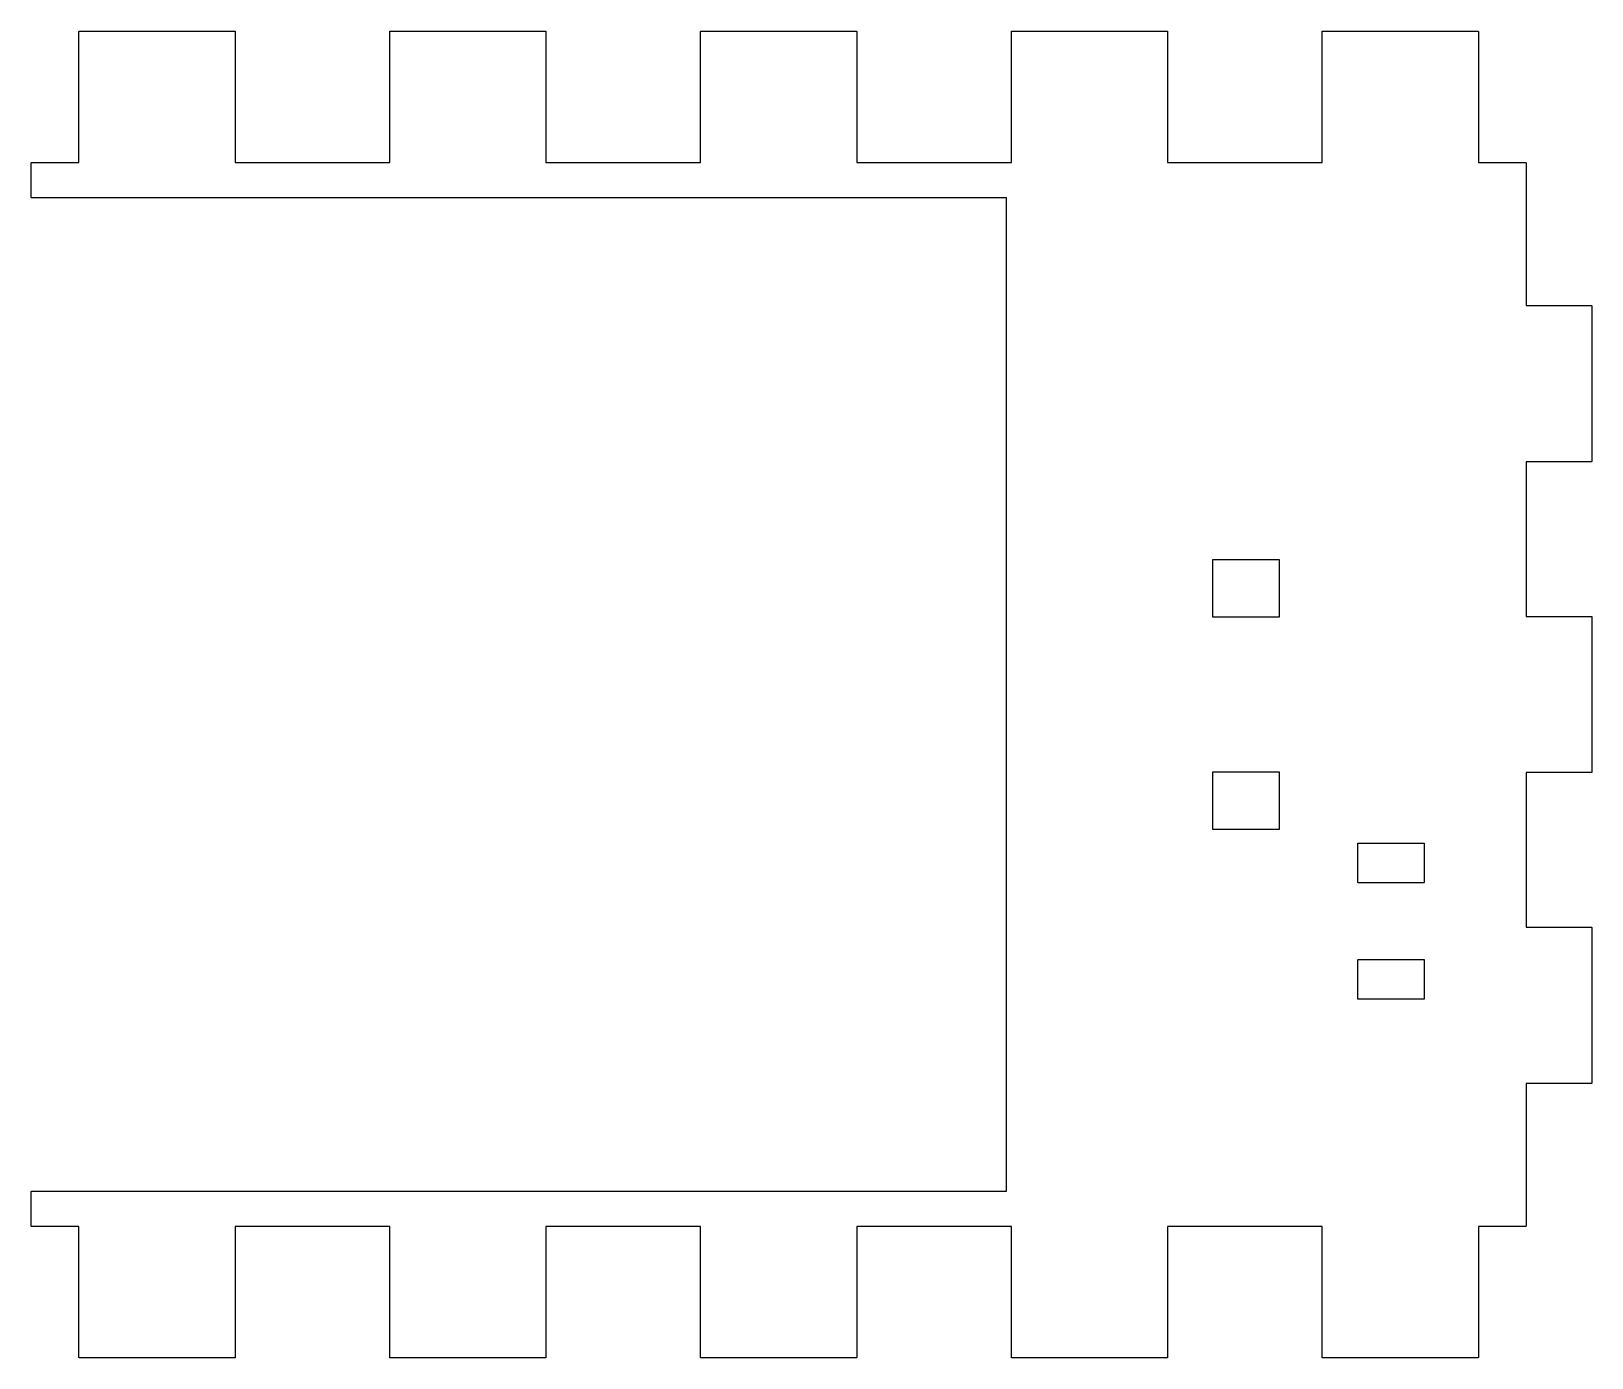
# Model space of a CAD drawing. Extents: x -75 to 75, y -64 to 64.
import ezdxf

# ---------------------------------------------------------------- set-up
doc = ezdxf.new("R2010")
doc.units = 0

msp = doc.modelspace()

# ---------------------------------------------------------------- linework, layer by layer
at = {"color": 1}
for p, q in [((-70.708, 63.98), (-70.705, 63.995)), ((-70.708, 51.338), (-70.708, 63.98)), ((-70.705, 63.995), (-70.697, 64.007)), ((-70.697, 64.007), (-70.685, 64.015)), ((-70.685, 64.015), (-70.67, 64.018)), ((-70.67, 64.018), (-55.67, 64.018)), ((-55.67, 64.018), (-55.655, 64.015)), ((-55.655, 64.015), (-55.643, 64.007)), ((-55.643, 64.007), (-55.635, 63.995)), ((-55.635, 63.995), (-55.632, 63.98)), ((-55.632, 63.98), (-55.632, 51.338)), ((-40.708, 63.98), (-40.705, 63.995)), ((-40.708, 51.338), (-40.708, 63.98)), ((-40.705, 63.995), (-40.697, 64.007)), ((-40.697, 64.007), (-40.685, 64.015)), ((-40.685, 64.015), (-40.67, 64.018)), ((-40.67, 64.018), (-25.67, 64.018)), ((-25.67, 64.018), (-25.655, 64.015)), ((-25.655, 64.015), (-25.643, 64.007)), ((-25.643, 64.007), (-25.635, 63.995)), ((-25.635, 63.995), (-25.632, 63.98)), ((-25.632, 63.98), (-25.632, 51.338)), ((-10.708, 63.98), (-10.705, 63.995)), ((-10.708, 51.338), (-10.708, 63.98)), ((-10.705, 63.995), (-10.697, 64.007)), ((-10.697, 64.007), (-10.685, 64.015)), ((-10.685, 64.015), (-10.67, 64.018)), ((-10.67, 64.018), (4.33, 64.018)), ((4.33, 64.018), (4.345, 64.015)), ((4.345, 64.015), (4.357, 64.007)), ((4.357, 64.007), (4.365, 63.995)), ((4.365, 63.995), (4.368, 63.98)), ((4.368, 63.98), (4.368, 51.338)), ((19.292, 63.98), (19.295, 63.995)), ((19.292, 51.338), (19.292, 63.98)), ((19.295, 63.995), (19.303, 64.007)), ((19.303, 64.007), (19.315, 64.015)), ((19.315, 64.015), (19.33, 64.018)), ((19.33, 64.018), (34.33, 64.018)), ((34.33, 64.018), (34.345, 64.015)), ((34.345, 64.015), (34.357, 64.007)), ((34.357, 64.007), (34.365, 63.995)), ((34.365, 63.995), (34.368, 63.98)), ((34.368, 63.98), (34.368, 51.338)), ((49.292, 63.98), (49.295, 63.995)), ((49.292, 51.338), (49.292, 63.98)), ((49.295, 63.995), (49.303, 64.007)), ((49.303, 64.007), (49.315, 64.015)), ((49.315, 64.015), (49.33, 64.018)), ((49.33, 64.018), (64.33, 64.018)), ((64.33, 64.018), (64.345, 64.015)), ((64.345, 64.015), (64.357, 64.007)), ((64.357, 64.007), (64.365, 63.995)), ((64.365, 63.995), (64.368, 63.98)), ((64.368, 63.98), (64.368, 51.338)), ((-75.318, 51.3), (-75.315, 51.315)), ((-75.318, 47.985), (-75.318, 51.3)), ((-75.315, 51.315), (-75.307, 51.327)), ((-75.307, 51.327), (-75.295, 51.335)), ((-75.295, 51.335), (-75.28, 51.338)), ((-75.28, 51.338), (-70.708, 51.338)), ((-55.632, 51.338), (-40.708, 51.338)), ((-25.632, 51.338), (-10.708, 51.338)), ((4.368, 51.338), (19.292, 51.338)), ((34.368, 51.338), (49.292, 51.338)), ((64.368, 51.338), (68.94, 51.338)), ((68.94, 51.338), (68.955, 51.335)), ((68.955, 51.335), (68.967, 51.327)), ((68.967, 51.327), (68.975, 51.315)), ((68.975, 51.315), (68.978, 51.3)), ((68.978, 51.3), (68.978, 37.538)), ((-75.315, 47.97), (-75.318, 47.985)), ((-75.307, 47.958), (-75.315, 47.97)), ((-75.295, 47.95), (-75.307, 47.958)), ((-75.28, 47.947), (-75.295, 47.95)), ((18.822, 47.947), (-75.28, 47.947)), ((18.822, -47.947), (18.822, 47.947)), ((68.978, 37.538), (75.28, 37.538)), ((75.28, 37.538), (75.295, 37.535)), ((75.295, 37.535), (75.307, 37.527)), ((75.307, 37.527), (75.315, 37.515)), ((75.315, 37.515), (75.318, 37.5)), ((75.318, 37.5), (75.318, 22.5)), ((75.28, 22.462), (68.978, 22.462)), ((68.978, 22.462), (68.978, 7.614)), ((75.295, 22.465), (75.28, 22.462)), ((75.307, 22.473), (75.295, 22.465)), ((75.315, 22.485), (75.307, 22.473)), ((75.318, 22.5), (75.315, 22.485)), ((38.732, 13), (38.735, 13.015)), ((38.732, 7.5), (38.732, 13)), ((38.735, 13.015), (38.743, 13.027)), ((38.743, 13.027), (38.755, 13.035)), ((38.755, 13.035), (38.77, 13.038)), ((38.77, 13.038), (45.11, 13.038)), ((45.11, 13.038), (45.125, 13.035)), ((45.125, 13.035), (45.137, 13.027)), ((45.137, 13.027), (45.145, 13.015)), ((45.145, 13.015), (45.148, 13)), ((45.148, 13), (45.148, 7.5)), ((68.978, 7.614), (68.978, 7.538)), ((68.978, 7.538), (69.283, 7.538)), ((69.283, 7.538), (75.28, 7.538)), ((75.28, 7.538), (75.295, 7.535)), ((75.295, 7.535), (75.307, 7.527)), ((38.735, 7.485), (38.732, 7.5)), ((38.743, 7.473), (38.735, 7.485)), ((38.755, 7.465), (38.743, 7.473)), ((38.77, 7.462), (38.755, 7.465)), ((45.11, 7.462), (38.77, 7.462)), ((45.125, 7.465), (45.11, 7.462)), ((45.137, 7.473), (45.125, 7.465)), ((45.145, 7.485), (45.137, 7.473)), ((45.148, 7.5), (45.145, 7.485)), ((75.307, 7.527), (75.315, 7.515)), ((75.315, 7.515), (75.318, 7.5)), ((75.318, 7.5), (75.318, -7.5)), ((38.732, -7.5), (38.735, -7.485)), ((38.732, -13), (38.732, -7.5)), ((38.735, -7.485), (38.743, -7.473)), ((38.743, -7.473), (38.755, -7.465)), ((38.755, -7.465), (38.77, -7.462)), ((38.77, -7.462), (45.11, -7.462)), ((45.11, -7.462), (45.125, -7.465)), ((45.125, -7.465), (45.137, -7.473)), ((45.137, -7.473), (45.145, -7.485)), ((45.145, -7.485), (45.148, -7.5)), ((45.148, -7.5), (45.148, -13)), ((75.307, -7.527), (75.295, -7.535)), ((75.315, -7.515), (75.307, -7.527)), ((75.318, -7.5), (75.315, -7.515)), ((75.28, -7.538), (68.978, -7.538)), ((68.978, -7.538), (68.978, -22.462)), ((75.295, -7.535), (75.28, -7.538)), ((38.735, -13.015), (38.732, -13)), ((38.743, -13.027), (38.735, -13.015)), ((38.755, -13.035), (38.743, -13.027)), ((38.77, -13.038), (38.755, -13.035)), ((45.11, -13.038), (38.77, -13.038)), ((45.125, -13.035), (45.11, -13.038)), ((45.137, -13.027), (45.125, -13.035)), ((45.145, -13.015), (45.137, -13.027)), ((45.148, -13), (45.145, -13.015)), ((52.732, -14.375), (52.735, -14.36)), ((52.732, -18.125), (52.732, -14.375)), ((52.735, -14.36), (52.743, -14.348)), ((52.743, -14.348), (52.755, -14.34)), ((52.755, -14.34), (52.77, -14.337)), ((52.77, -14.337), (59.11, -14.337)), ((59.11, -14.337), (59.125, -14.34)), ((59.125, -14.34), (59.137, -14.348)), ((59.137, -14.348), (59.145, -14.36)), ((59.145, -14.36), (59.148, -14.375)), ((59.148, -14.375), (59.148, -18.125)), ((52.735, -18.14), (52.732, -18.125)), ((52.743, -18.152), (52.735, -18.14)), ((52.755, -18.16), (52.743, -18.152)), ((52.77, -18.163), (52.755, -18.16)), ((59.11, -18.163), (52.77, -18.163)), ((59.125, -18.16), (59.11, -18.163)), ((59.137, -18.152), (59.125, -18.16)), ((59.145, -18.14), (59.137, -18.152)), ((59.148, -18.125), (59.145, -18.14)), ((68.978, -22.462), (75.28, -22.462)), ((75.28, -22.462), (75.295, -22.465)), ((75.295, -22.465), (75.307, -22.473)), ((75.307, -22.473), (75.315, -22.485)), ((75.315, -22.485), (75.318, -22.5)), ((75.318, -22.5), (75.318, -37.5)), ((52.735, -25.61), (52.743, -25.598)), ((52.743, -25.598), (52.755, -25.59)), ((52.755, -25.59), (52.77, -25.587)), ((52.77, -25.587), (59.11, -25.587)), ((59.11, -25.587), (59.125, -25.59)), ((59.125, -25.59), (59.137, -25.598)), ((59.137, -25.598), (59.145, -25.61)), ((52.732, -25.625), (52.735, -25.61)), ((52.732, -29.375), (52.732, -25.625)), ((59.145, -25.61), (59.148, -25.625)), ((59.148, -25.625), (59.148, -29.375)), ((52.735, -29.39), (52.732, -29.375)), ((52.743, -29.402), (52.735, -29.39)), ((52.755, -29.41), (52.743, -29.402)), ((52.77, -29.413), (52.755, -29.41)), ((59.11, -29.413), (52.77, -29.413)), ((59.125, -29.41), (59.11, -29.413)), ((59.137, -29.402), (59.125, -29.41)), ((59.145, -29.39), (59.137, -29.402)), ((59.148, -29.375), (59.145, -29.39)), ((75.28, -37.538), (68.978, -37.538)), ((68.978, -37.538), (68.978, -51.3)), ((75.295, -37.535), (75.28, -37.538)), ((75.307, -37.527), (75.295, -37.535)), ((75.315, -37.515), (75.307, -37.527)), ((75.318, -37.5), (75.315, -37.515)), ((-75.318, -47.985), (-75.315, -47.97)), ((-75.318, -51.3), (-75.318, -47.985)), ((-75.315, -47.97), (-75.307, -47.958)), ((-75.307, -47.958), (-75.295, -47.95)), ((-75.295, -47.95), (-75.28, -47.947)), ((-75.28, -47.947), (18.822, -47.947)), ((-75.315, -51.315), (-75.318, -51.3)), ((-75.307, -51.327), (-75.315, -51.315)), ((-75.295, -51.335), (-75.307, -51.327)), ((-75.28, -51.338), (-75.295, -51.335)), ((-70.708, -51.338), (-75.28, -51.338)), ((-70.708, -63.98), (-70.708, -51.338)), ((-40.708, -51.338), (-55.632, -51.338)), ((-55.632, -51.338), (-55.632, -63.98)), ((-40.708, -63.98), (-40.708, -51.338)), ((-10.708, -51.338), (-25.632, -51.338)), ((-25.632, -51.338), (-25.632, -63.98)), ((-10.708, -63.98), (-10.708, -51.338)), ((19.292, -51.338), (4.368, -51.338)), ((4.368, -51.338), (4.368, -63.98)), ((19.292, -63.98), (19.292, -51.338)), ((49.292, -51.338), (34.368, -51.338)), ((34.368, -51.338), (34.368, -63.98)), ((49.292, -63.98), (49.292, -51.338)), ((68.94, -51.338), (64.368, -51.338)), ((64.368, -51.338), (64.368, -63.98)), ((68.955, -51.335), (68.94, -51.338)), ((68.967, -51.327), (68.955, -51.335)), ((68.975, -51.315), (68.967, -51.327)), ((68.978, -51.3), (68.975, -51.315)), ((-70.705, -63.995), (-70.708, -63.98)), ((-70.697, -64.007), (-70.705, -63.995)), ((-70.685, -64.015), (-70.697, -64.007)), ((-70.67, -64.018), (-70.685, -64.015)), ((-55.67, -64.018), (-70.67, -64.018)), ((-55.655, -64.015), (-55.67, -64.018)), ((-55.643, -64.007), (-55.655, -64.015)), ((-55.635, -63.995), (-55.643, -64.007)), ((-55.632, -63.98), (-55.635, -63.995)), ((-40.705, -63.995), (-40.708, -63.98)), ((-40.697, -64.007), (-40.705, -63.995)), ((-40.685, -64.015), (-40.697, -64.007)), ((-40.67, -64.018), (-40.685, -64.015)), ((-25.67, -64.018), (-40.67, -64.018)), ((-25.655, -64.015), (-25.67, -64.018)), ((-25.643, -64.007), (-25.655, -64.015)), ((-25.635, -63.995), (-25.643, -64.007)), ((-25.632, -63.98), (-25.635, -63.995)), ((-10.705, -63.995), (-10.708, -63.98)), ((-10.697, -64.007), (-10.705, -63.995)), ((-10.685, -64.015), (-10.697, -64.007)), ((-10.67, -64.018), (-10.685, -64.015)), ((4.33, -64.018), (-10.67, -64.018)), ((4.345, -64.015), (4.33, -64.018)), ((4.357, -64.007), (4.345, -64.015)), ((4.365, -63.995), (4.357, -64.007)), ((4.368, -63.98), (4.365, -63.995)), ((19.295, -63.995), (19.292, -63.98)), ((19.303, -64.007), (19.295, -63.995)), ((19.315, -64.015), (19.303, -64.007)), ((19.33, -64.018), (19.315, -64.015)), ((34.33, -64.018), (19.33, -64.018)), ((34.345, -64.015), (34.33, -64.018)), ((34.357, -64.007), (34.345, -64.015)), ((34.365, -63.995), (34.357, -64.007)), ((34.368, -63.98), (34.365, -63.995)), ((49.295, -63.995), (49.292, -63.98)), ((49.303, -64.007), (49.295, -63.995)), ((49.315, -64.015), (49.303, -64.007)), ((49.33, -64.018), (49.315, -64.015)), ((64.33, -64.018), (49.33, -64.018)), ((64.345, -64.015), (64.33, -64.018)), ((64.357, -64.007), (64.345, -64.015)), ((64.365, -63.995), (64.357, -64.007)), ((64.368, -63.98), (64.365, -63.995))]:
    msp.add_line(p, q, dxfattribs=at)

doc.saveas('drawing.dxf')
